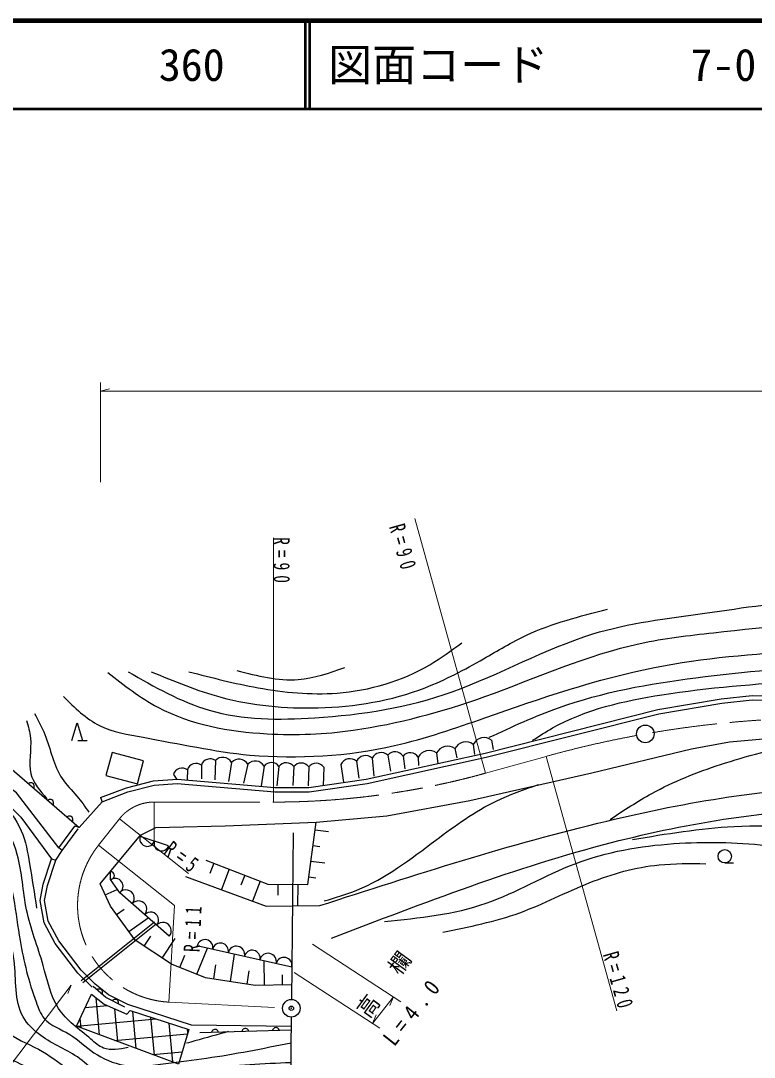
# Model space of a CAD drawing. Units: millimetres, scale not verified. Extents: x 40000 to 680000, y 20000 to 380000.
# Drawn here: x 85463 to 168769, y 262318 to 380000 of the extents above; entities that cross this region are included whole.
import ezdxf
from ezdxf.enums import TextEntityAlignment as Align

# ---------------------------------------------------------------- set-up
doc = ezdxf.new("R2010")
doc.units = ezdxf.units.MM
doc.header["$LTSCALE"] = 1000
doc.header["$PDMODE"] = 32
doc.header["$PDSIZE"] = 500
doc.linetypes.add('CHAIN', pattern=[18.5, 12, -1.5, 3.5, -1.5])
for name, color, linetype, lineweight in [('M-BGD', 7, 'Continuous', 25), ('M-BMK', 2, 'CHAIN', 13), ('M-BMK-SRVR', 3, 'Continuous', 25), ('M-STR-HTXT', 7, 'Continuous', 13), ('M-TTL', 2, 'Continuous', 140), ('M-TTL-LINE', 7, 'Continuous', 50), ('M-TTL-TXT', 7, 'Continuous', 13)]:
    doc.layers.add(name, color=color, linetype=linetype, lineweight=lineweight)
doc.layers.add('M-OTRS', color=6, linetype='Continuous')
doc.styles.add('ＭＳ ゴシック', font='')
doc.styles.get('ＭＳ ゴシック').set_extended_font_data('MS Gothic')

msp = doc.modelspace()

# ---------------------------------------------------------------- hatches: boundary and pattern name
at = {"layer": 'M-BGD'}
h = msp.add_hatch(dxfattribs=at)
h.set_pattern_fill('USER', color=256, style=0, pattern_type=2)
h.set_pattern_definition([(275.194, (98279, 266444), (1991.8, 181.07), []), (5.194, (98279, 266444), (-181.07, 1991.8), [])])
h.paths.add_polyline_path([(93513, 269490), (94946, 268344), (97525, 267198), (97883, 267628), (104545, 265479), (103399, 261539), (91794, 265837)])

# ---------------------------------------------------------------- linework, layer by layer
for p, q in [((91956, 298300), (92996, 298300)), ((136854, 297841), (136993, 296696)), ((138938, 298328), (139126, 297261)), ((127151, 296633), (127453, 294813)), ((132687, 296868), (132850, 295629)), ((134771, 297355), (134984, 296319)), ((83353, 295964), (92117, 288409)), ((105980, 295482), (106001, 293934)), ((107570, 296005), (107507, 293809)), ((109411, 295796), (109076, 293620)), ((111252, 295587), (110771, 293432)), ((121817, 295566), (122118, 293558)), ((123595, 295922), (123876, 293997)), ((125373, 296277), (125570, 294248)), ((128877, 296507), (129085, 295064)), ((130603, 296382), (130654, 295441)), ((102800, 294436), (103177, 293872)), ((104390, 294959), (104369, 293872)), ((113093, 295378), (112779, 293118)), ((114787, 295346), (114536, 293118)), ((116482, 295315), (116356, 293181)), ((118177, 295284), (118114, 293118)), ((119871, 295252), (119808, 293118)), ((89780, 286109), (91603, 288540)), ((90180, 285809), (92003, 288240)), ((102262, 286337), (99024, 287373)), ((118909, 288139), (120427, 287932)), ((118667, 286365), (119442, 286259)), ((107380, 284341), (106930, 283172)), ((109140, 283663), (108249, 281349)), ((118425, 284590), (120007, 284374)), ((165420, 284376), (166420, 284376)), ((95644, 282490), (95644, 283410)), ((96710, 280989), (95644, 282490)), ((110900, 282986), (110459, 281840)), ((118183, 282816), (118990, 282706)), ((95063, 280747), (96433, 281379)), ((112660, 282308), (111787, 280040)), ((114671, 281959), (114660, 280718)), ((116932, 281939), (116910, 279508)), ((102326, 276050), (96710, 280989)), ((96346, 278520), (97216, 279150)), ((97751, 276583), (99926, 278160)), ((92339, 271050), (100641, 277691)), ((92527, 270815), (100829, 277457)), ((99481, 274937), (100235, 276081)), ((101539, 273581), (103013, 275818)), ((116239, 272564), (105473, 274985)), ((105473, 271741), (106664, 274718)), ((103536, 272516), (104087, 273892)), ((109274, 270918), (109752, 274023)), ((113135, 270494), (113103, 273270)), ((107386, 271209), (107634, 272826)), ((111162, 270628), (111391, 272115)), ((115191, 270518), (115178, 271662)), ((116171, 265393), (105797, 265100))]:
    msp.add_line(p, q, dxfattribs=at)
for points in [[(94535, 291792), (97463, 292925), (100527, 293691), (103228, 293884), (114326, 292948), (118197, 292948), (124703, 293875), (138189, 296862), (157824, 301792), (165012, 303013), (168515, 303392), (174714, 303345)], [(94715, 291326), (97614, 292448), (100606, 293196), (103225, 293383), (114305, 292448), (118233, 292448), (124792, 293383), (138304, 296375), (157927, 301302), (165081, 302518), (168541, 302892), (174698, 302845)], [(91276, 298300), (91876, 300300), (92476, 298300)], [(94482, 282006), (99082, 287525), (100825, 288397), (102374, 288445), (108669, 288590), (119030, 289026), (127046, 289724), (136469, 291479), (150328, 294626), (161646, 297350), (165943, 298137), (170664, 298560)], [(81236, 293869), (85460, 289579), (88957, 284842), (89432, 284686), (90180, 285809), (89780, 286109), (84990, 292327), (81638, 294808)], [(86943, 292870), (86981, 292963), (86997, 293055), (86989, 293168), (86959, 293257), (86908, 293344), (86811, 293427), (86717, 293466), (86625, 293482), (86512, 293473), (86424, 293444), (86337, 293392)], [(89134, 290981), (89172, 291075), (89188, 291167), (89180, 291280), (89150, 291368), (89098, 291455), (89001, 291539), (88908, 291577), (88816, 291593), (88703, 291585), (88615, 291555), (88528, 291503)], [(94535, 291792), (94715, 291326), (92117, 288409), (91603, 288540)], [(91324, 289092), (91363, 289186), (91379, 289278), (91370, 289391), (91341, 289479), (91289, 289566), (91192, 289650), (91099, 289688), (91007, 289704), (90894, 289696), (90805, 289667), (90718, 289615)], [(106500, 284680), (113540, 281969), (118062, 281929), (119030, 289026)], [(93569, 270274), (91954, 271872), (89385, 275251), (88113, 277599), (87661, 280107), (88012, 281959), (88957, 284842)], [(93920, 270629), (92331, 272203), (89806, 275523), (88590, 277767), (88170, 280104), (88497, 281834), (89432, 284686)], [(104168, 282859), (113352, 279461), (119438, 279542)], [(116220, 270530), (112106, 270482), (106441, 271354), (102568, 272903), (98453, 275615), (95644, 279488), (94482, 282006)], [(97287, 268011), (95136, 269086), (93687, 270349)], [(116175, 265813), (104861, 265954), (97614, 268292), (95417, 269414), (93920, 270629)], [(94713, 269455), (94752, 269548), (94768, 269640), (94760, 269753), (94732, 269842), (94680, 269929), (94584, 270013), (94490, 270052), (94398, 270068), (94286, 270061), (94197, 270032), (94110, 269980)], [(96569, 268370), (96583, 268470), (96576, 268563), (96541, 268670), (96490, 268749), (96419, 268821), (96304, 268878), (96204, 268892), (96111, 268885), (96004, 268849), (95925, 268799), (95854, 268728)], [(107925, 265160), (107891, 265256), (107840, 265334), (107758, 265412), (107677, 265458), (107580, 265487), (107452, 265483), (107357, 265449), (107278, 265398), (107201, 265316), (107155, 265235), (107126, 265138)], [(111383, 265258), (111349, 265353), (111298, 265432), (111216, 265509), (111135, 265555), (111038, 265584), (110910, 265581), (110815, 265546), (110736, 265496), (110659, 265414), (110613, 265332), (110584, 265235)], [(114841, 265355), (114807, 265451), (114756, 265529), (114674, 265607), (114593, 265653), (114496, 265682), (114368, 265678), (114273, 265644), (114194, 265593), (114117, 265511), (114071, 265430), (114042, 265333)]]:
    msp.add_lwpolyline(points, dxfattribs=at)
for points in [[(95143, 294311), (98721, 293369), (99409, 295986), (95832, 296927)], [(93513, 269490), (94946, 268344), (97525, 267198), (97883, 267628), (104545, 265479), (103399, 261539), (91794, 265837)]]:
    msp.add_lwpolyline(points, close=True, dxfattribs=at)
msp.add_circle((165420, 285136), 760, dxfattribs=at)
for centre, radius, start, end in [((136016, 296727), 1395, 53.04172, 153.2361), ((138100, 297213), 1395, 53.04172, 153.2361), ((124617, 295433), 1133, 48.17983, 154.44003), ((126396, 295788), 1133, 48.17983, 154.44003), ((127967, 295923), 1082, 32.71025, 138.97046), ((129693, 295797), 1082, 32.71025, 138.97046), ((131848, 295754), 1395, 53.04172, 153.2361), ((133932, 296240), 1395, 53.04172, 153.2361), ((105381, 294625), 1046, 55.07838, 161.33858), ((106971, 295148), 1046, 55.07838, 161.33858), ((108412, 295210), 1158, 30.38683, 136.64703), ((110253, 295001), 1158, 30.38683, 136.64703), ((112094, 294792), 1158, 30.38683, 136.64703), ((113928, 294727), 1059, 35.80899, 142.06919), ((115623, 294695), 1059, 35.80899, 142.06919), ((117317, 294664), 1059, 35.80899, 142.06919), ((119012, 294632), 1059, 35.80899, 142.06919), ((122839, 295077), 1133, 48.17983, 154.44003), ((103791, 294102), 1046, 55.07838, 161.33858), ((99833, 287114), 850, 162.25533, 342.25533), ((101452, 286596), 850, 162.25533, 342.25533), ((95644, 282940), 450, 270, 90), ((96189, 281723), 900, 305.36246, 125.36246), ((97407, 280376), 950, 318.6745, 138.6745), ((98834, 279121), 950, 318.6745, 138.6745), ((100223, 277899), 900, 318.6745, 138.6745), ((101613, 276678), 950, 318.6745, 138.6745), ((106385, 274780), 900, 347.32652, 167.32652), ((108141, 274385), 900, 347.32652, 167.32652), ((109946, 273979), 950, 347.32652, 167.32652), ((111751, 273573), 900, 347.32652, 167.32652), ((113556, 273168), 950, 347.32652, 167.32652), ((115361, 272762), 900, 347.32652, 167.32652)]:
    msp.add_arc(centre, radius, start, end, dxfattribs=at)
for points, knots in [([(95337, 306017), (97174, 304580), (99010, 303143), (101036, 302061), (104764, 300071), (109135, 299286), (113439, 299044), (116742, 298859), (120006, 298993), (123227, 299447), (128344, 300193), (133317, 301539), (138181, 303268), (144061, 305406), (149768, 307988), (155813, 309302), (158537, 309902), (161333, 310217), (164127, 310509), (170533, 311237), (176934, 311908), (183372, 311849), (188801, 311808), (194226, 311341), (199663, 311581), (205389, 311802), (211142, 312784), (216494, 314732), (223135, 317065), (229193, 320826), (235467, 324185), (239690, 326434), (244011, 328432), (248545, 329860), (252028, 330957), (255638, 331718), (259271, 332072), (262809, 332418), (266370, 332379), (269931, 332341)], [0, 0, 0, 0, 1, 1, 1, 2, 2, 2, 3, 3, 3, 4, 4, 4, 5, 5, 5, 6, 6, 6, 7, 7, 7, 8, 8, 8, 9, 9, 9, 10, 10, 10, 11, 11, 11, 12, 12, 12, 13, 13, 13, 13]), ([(90315, 303268), (91594, 302009), (92873, 300751), (94404, 299983), (95905, 299231), (97648, 298949), (99366, 298642), (103475, 297906), (107436, 297021), (111500, 296631), (116994, 296205), (122584, 296469), (127925, 297703), (131414, 298501), (134797, 299677), (138187, 300854), (144530, 303097), (150884, 305268), (157428, 306553), (162990, 307686), (168701, 308107), (174394, 308497), (180735, 309021), (187023, 309638), (193434, 309704), (199770, 309755), (206194, 309355), (212276, 310777), (215995, 311617), (219598, 313114), (223003, 314933), (227581, 317332), (231805, 320268), (236349, 322710), (242429, 326033), (249103, 328340), (255925, 329458), (259760, 330086), (263642, 330339), (267523, 330463), (270251, 330551), (272979, 330574), (275706, 330598)], [0, 0, 0, 0, 1, 1, 1, 2, 2, 2, 3, 3, 3, 4, 4, 4, 5, 5, 5, 6, 6, 6, 7, 7, 7, 8, 8, 8, 9, 9, 9, 10, 10, 10, 11, 11, 11, 12, 12, 12, 13, 13, 13, 14, 14, 14, 14]), ([(138679, 298642), (141265, 299840), (143851, 301038), (146523, 301994), (151532, 303787), (156841, 304732), (162147, 305413), (167645, 306119), (173138, 306543), (178640, 307022), (184139, 307501), (189620, 308163), (195132, 308162), (198984, 308194), (202827, 307977), (206734, 308028), (211356, 308081), (216073, 308494), (220277, 310173), (223640, 311484), (226690, 313588), (229730, 315671), (233970, 318546), (238200, 321270), (242740, 323558), (245542, 325002), (248479, 326230), (251523, 326977), (255114, 327848), (258860, 328003), (262585, 328251), (266299, 328436), (269947, 328637), (273718, 328720), (276746, 328794), (279859, 328869), (282567, 327849), (285270, 326830), (287570, 324719), (290143, 323223), (292013, 322135), (294028, 321372), (296043, 320608)], [0, 0, 0, 0, 1, 1, 1, 2, 2, 2, 3, 3, 3, 4, 4, 4, 5, 5, 5, 6, 6, 6, 7, 7, 7, 8, 8, 8, 9, 9, 9, 10, 10, 10, 11, 11, 11, 12, 12, 12, 13, 13, 13, 14, 14, 14, 14]), ([(143594, 298307), (144345, 298792), (145097, 299278), (145873, 299715), (149628, 301827), (153964, 302794), (158276, 303469), (163612, 304304), (168910, 304691), (174232, 305078), (178828, 305359), (183397, 305730), (187980, 305883), (192009, 306059), (196019, 306205), (200114, 305950), (206201, 305587), (212418, 304410), (218216, 305816), (221329, 306537), (224341, 307970), (226998, 309838), (230819, 312453), (233925, 315897), (237595, 318755), (241171, 321586), (245295, 323775), (249662, 324856), (252548, 325573), (255568, 325731), (258579, 325995), (263022, 326316), (267362, 326751), (271857, 326709), (275040, 326663), (278292, 326437), (281109, 325167), (282708, 324445), (284168, 323390), (285668, 322418), (289331, 320037), (293226, 318174), (297132, 316318), (301346, 314258), (305619, 312328), (309874, 310351), (315581, 307828), (321289, 305439), (327037, 302732), (328635, 301978), (330235, 301198), (331935, 300922), (333005, 300747), (334115, 300773), (335220, 300787), (338330, 300827), (341401, 300774), (344472, 300720)], [0, 0, 0, 0, 1, 1, 1, 2, 2, 2, 3, 3, 3, 4, 4, 4, 5, 5, 5, 6, 6, 6, 7, 7, 7, 8, 8, 8, 9, 9, 9, 10, 10, 10, 11, 11, 11, 12, 12, 12, 13, 13, 13, 14, 14, 14, 15, 15, 15, 16, 16, 16, 17, 17, 17, 18, 18, 18, 19, 19, 19, 19]), ([(97667, 306084), (100652, 304373), (103636, 302663), (106852, 301726), (110657, 300617), (114786, 300592), (118852, 300854), (124226, 301201), (129491, 302048), (134477, 303804), (139909, 305783), (144969, 308690), (150433, 310374), (154536, 311646), (158867, 312151), (163171, 312721), (167575, 313370), (171966, 314082), (176382, 314129), (181065, 314178), (185776, 313479), (190461, 313592), (193305, 313661), (196141, 314029), (198976, 314397)], [0, 0, 0, 0, 1, 1, 1, 2, 2, 2, 3, 3, 3, 4, 4, 4, 5, 5, 5, 6, 6, 6, 7, 7, 7, 8, 8, 8, 8]), ([(100280, 306084), (102884, 305006), (105488, 303928), (108191, 303201), (111763, 302240), (115508, 301892), (119253, 301994), (123408, 302108), (127563, 302776), (131387, 304274), (133692, 305171), (135877, 306327), (138025, 307559), (139643, 308487), (141241, 309457), (142919, 310240), (145820, 311595), (148962, 312393), (152103, 313190)], [0, 0, 0, 0, 1, 1, 1, 2, 2, 2, 3, 3, 3, 4, 4, 4, 5, 5, 5, 6, 6, 6, 6]), ([(119438, 279542), (130205, 283020), (140972, 286498), (152038, 289140), (161185, 291324), (170537, 292937), (179859, 293020), (186960, 293083), (194044, 292258), (201141, 290803), (205993, 289835), (210820, 288630), (215693, 288808), (219517, 288920), (223376, 289895), (226888, 291468), (232655, 293865), (237595, 297484), (242517, 301887), (247101, 306026), (251634, 310674), (257259, 311420), (259581, 311747), (262104, 311382), (264496, 310754), (270329, 309252), (275396, 306120), (280568, 303217), (289097, 298266), (297802, 294253), (306505, 290027), (310664, 287982), (314861, 286020), (318951, 283820), (322260, 282039), (325499, 280103), (328927, 278610), (332491, 277058), (336260, 275985), (340029, 274912)], [0, 0, 0, 0, 1, 1, 1, 2, 2, 2, 3, 3, 3, 4, 4, 4, 5, 5, 5, 6, 6, 6, 7, 7, 7, 8, 8, 8, 9, 9, 9, 10, 10, 10, 11, 11, 11, 12, 12, 12, 13, 13, 13, 13]), ([(104567, 306084), (107166, 305418), (109766, 304752), (112411, 304274), (115368, 303739), (118382, 303440), (121394, 303670), (125076, 303952), (128755, 305026), (131920, 306888), (133183, 307631), (134363, 308500), (135544, 309369)], [0, 0, 0, 0, 1, 1, 1, 2, 2, 2, 3, 3, 3, 4, 4, 4, 4]), ([(120773, 275839), (131229, 279864), (141684, 283888), (152565, 286696), (161505, 289004), (170732, 290490), (179903, 290520), (186898, 290543), (193860, 289719), (200842, 288321), (205834, 287344), (210800, 286142), (215814, 286311), (219939, 286420), (224103, 287470), (227886, 289176), (233783, 291617), (238877, 295205), (243889, 299797), (248238, 303819), (252497, 308448), (257856, 308992), (259781, 309201), (261858, 308864), (263841, 308342), (269523, 306872), (274443, 303808), (279470, 300971), (287977, 296007), (296685, 292014), (305381, 287794), (309535, 285751), (313727, 283788), (317815, 281593), (321177, 279787), (324468, 277825), (327950, 276309), (331575, 274730), (335407, 273635), (339239, 272541)], [0, 0, 0, 0, 1, 1, 1, 2, 2, 2, 3, 3, 3, 4, 4, 4, 5, 5, 5, 6, 6, 6, 7, 7, 7, 8, 8, 8, 9, 9, 9, 10, 10, 10, 11, 11, 11, 12, 12, 12, 13, 13, 13, 13]), ([(109997, 306218), (112335, 305626), (114672, 305034), (116969, 305212), (118751, 305350), (120508, 305952), (122266, 306553)], [0, 0, 0, 0, 1, 1, 1, 2, 2, 2, 2]), ([(87028, 301365), (87451, 300579), (87875, 299793), (88208, 298958), (88875, 297289), (89179, 295428), (90160, 293964), (90638, 293252), (91276, 292634), (91840, 291967), (92331, 291386), (92767, 290768), (93202, 290150)], [0, 0, 0, 0, 1, 1, 1, 2, 2, 2, 3, 3, 3, 4, 4, 4, 4]), ([(86120, 300547), (86316, 299890), (86512, 299233), (86574, 298550), (86696, 297203), (86299, 295757), (86619, 294509), (86888, 293463), (87662, 292556), (88435, 291649)], [0, 0, 0, 0, 1, 1, 1, 2, 2, 2, 3, 3, 3, 3]), ([(152388, 289323), (153950, 290350), (155513, 291376), (157148, 292273), (159614, 293625), (162245, 294683), (164925, 295558), (167924, 296538), (170983, 297288), (174043, 298039)], [0, 0, 0, 0, 1, 1, 1, 2, 2, 2, 3, 3, 3, 3]), ([(97661, 263432), (96667, 263231), (95672, 263029), (94846, 263365), (94338, 263572), (93894, 263981), (93438, 264371), (92100, 265515), (90659, 266498), (89750, 267857), (88839, 269290), (88476, 271054), (88007, 272751), (87393, 274897), (86572, 276913), (86130, 279053), (85700, 281134), (85628, 283332), (85057, 285355), (84241, 288253), (82403, 290793), (80566, 293333)], [0, 0, 0, 0, 1, 1, 1, 2, 2, 2, 3, 3, 3, 4, 4, 4, 5, 5, 5, 6, 6, 6, 7, 7, 7, 7]), ([(119940, 280071), (121187, 280434), (122435, 280796), (123627, 281278), (126895, 282600), (129742, 284824), (132611, 286977), (134806, 288625), (137014, 290232), (139449, 291402), (140997, 292145), (142636, 292712), (144276, 293279)], [0, 0, 0, 0, 1, 1, 1, 2, 2, 2, 3, 3, 3, 4, 4, 4, 4]), ([(79426, 291992), (80966, 289746), (82506, 287499), (83448, 285020), (84578, 282047), (84847, 278740), (85393, 275567), (85800, 273199), (86361, 270905), (87203, 268594), (87440, 267915), (87704, 267233), (88141, 266717), (88855, 265888), (90038, 265514), (91024, 264907), (92026, 264303), (92825, 263481), (93773, 262829), (94813, 262150), (95985, 261630), (97192, 261421), (98743, 261147), (100360, 261405), (101952, 261622), (103511, 261835), (105045, 262008), (106578, 262225), (109776, 262679), (112967, 263323), (116157, 263967)], [0, 0, 0, 0, 1, 1, 1, 2, 2, 2, 3, 3, 3, 4, 4, 4, 5, 5, 5, 6, 6, 6, 7, 7, 7, 8, 8, 8, 9, 9, 9, 10, 10, 10, 10]), ([(83046, 291657), (83998, 290508), (84949, 289359), (85527, 288037), (86036, 286870), (86255, 285569), (86465, 284282), (86743, 282589), (87006, 280922), (87270, 279254)], [0, 0, 0, 0, 1, 1, 1, 2, 2, 2, 3, 3, 3, 3]), ([(116135, 261693), (113017, 261574), (109900, 261455), (106913, 260952), (104803, 260596), (102758, 260049), (100544, 259477), (99107, 259105), (97599, 258723), (96320, 259075), (94777, 259518), (93601, 261105), (92164, 262158), (90755, 263211), (89133, 263757), (87739, 264773), (86940, 265372), (86199, 266089), (85728, 266918), (84692, 268729), (84979, 271102), (84722, 273287), (84399, 275885), (83240, 278160), (82443, 280595), (81787, 282598), (81375, 284707), (80431, 286562), (79866, 287673), (79110, 288693), (78353, 289713)], [0, 0, 0, 0, 1, 1, 1, 2, 2, 2, 3, 3, 3, 4, 4, 4, 5, 5, 5, 6, 6, 6, 7, 7, 7, 8, 8, 8, 9, 9, 9, 10, 10, 10, 10]), ([(154936, 287044), (158768, 287683), (162600, 288323), (166467, 288519), (171231, 288760), (176049, 288328), (180751, 287446), (186800, 286311), (192659, 284432), (198517, 282552)], [0, 0, 0, 0, 1, 1, 1, 2, 2, 2, 3, 3, 3, 3]), ([(126778, 277725), (130714, 278129), (134650, 278532), (138309, 279803), (141768, 281004), (144981, 282980), (148433, 284295), (151994, 285652), (155810, 286304), (159629, 286575), (163125, 286822), (166623, 286748), (170087, 286373), (172376, 286126), (174651, 285747), (176925, 285368)], [0, 0, 0, 0, 1, 1, 1, 2, 2, 2, 3, 3, 3, 4, 4, 4, 5, 5, 5, 5]), ([(77817, 285623), (78944, 283700), (80072, 281777), (80968, 279790), (82188, 277087), (82979, 274267), (83046, 271008), (83088, 268951), (82842, 266718), (83918, 265376), (84699, 264401), (86196, 263903), (87471, 263231), (88723, 262559), (89771, 261721), (90890, 260952), (92006, 260255), (93154, 259644), (94242, 258806), (95283, 257990), (96270, 256950), (97393, 256661), (98914, 256275), (100684, 257255), (102421, 257801), (104892, 258577), (107299, 258474), (109729, 258404), (111842, 258343), (113972, 258307), (116102, 258271)], [0, 0, 0, 0, 1, 1, 1, 2, 2, 2, 3, 3, 3, 4, 4, 4, 5, 5, 5, 6, 6, 6, 7, 7, 7, 8, 8, 8, 9, 9, 9, 10, 10, 10, 10]), ([(133415, 276518), (136370, 277117), (139326, 277715), (142131, 278731), (144838, 279711), (147405, 281079), (150109, 282150), (152631, 283149), (155272, 283889), (157953, 284161), (159707, 284339), (161478, 284317), (163249, 284295)], [0, 0, 0, 0, 1, 1, 1, 2, 2, 2, 3, 3, 3, 4, 4, 4, 4]), ([(77415, 281869), (78438, 279882), (79462, 277895), (80029, 275835), (80609, 273728), (80712, 271544), (80566, 269131), (80460, 267393), (80227, 265535), (80968, 264304), (81811, 262893), (83977, 262324), (85728, 261421), (87654, 260466), (89108, 259213), (90689, 257801), (92715, 256093), (94790, 254013), (97125, 253845), (98761, 253710), (100529, 254499), (102287, 255052), (104419, 255735), (106535, 256143), (108656, 255924), (109817, 255804), (110980, 255496), (112142, 255454), (113456, 255407), (114768, 255700), (116081, 255992)], [0, 0, 0, 0, 1, 1, 1, 2, 2, 2, 3, 3, 3, 4, 4, 4, 5, 5, 5, 6, 6, 6, 7, 7, 7, 8, 8, 8, 9, 9, 9, 10, 10, 10, 10]), ([(109058, 265242), (107784, 264887), (106510, 264532), (105237, 264170), (104924, 264081), (104611, 263991), (104298, 263902)], [0, 0, 0, 0, 1, 1, 1, 2, 2, 2, 2])]:
    msp.add_open_spline(points, degree=3, knots=knots, dxfattribs=at)
at = {"layer": 'M-BMK'}
for p, q in [((138244, 294569), (145143, 296484)), ((100600, 291290), (114173, 291290)), ((94301, 286394), (96683, 289397)), ((102290, 268577), (115196, 267931))]:
    msp.add_line(p, q, dxfattribs=at)
for centre, radius, start, end in [((177237, 180855), 120000, 78.41779, 99.59988), ((177237, 180855), 120000, 100.4968, 105.51288), ((114173, 381290), 90000, 270, 285.51288), ((100600, 286290), 5000, 90, 141.58194), ((102920, 279559), 11000, 141.58194, 266.71614)]:
    msp.add_arc(centre, radius, start, end, dxfattribs=at)
at = {"layer": 'M-BMK-SRVR'}
for p, q in [((116385, 287790), (116204, 268881)), ((116185, 266881), (116011, 248691))]:
    msp.add_line(p, q, dxfattribs=at)
for centre in [(156399, 299032), (116194, 267881)]:
    msp.add_circle(centre, 1000, dxfattribs=at)
at = {"layer": 'M-OTRS'}
msp.add_point((116194, 267881), dxfattribs=at)
at = {"layer": 'M-STR-HTXT'}
for p, q in [((94535, 327617), (94535, 338929)), ((94535, 337929), (95535, 338209)), ((94535, 337929), (342930, 337929)), ((130220, 323476), (138244, 294569)), ((114173, 291290), (114173, 321290)), ((145143, 296484), (153166, 267577)), ((100600, 286290), (100600, 291290)), ((96683, 289397), (104518, 283183)), ((128640, 268624), (118614, 275141)), ((116535, 271941), (126258, 265621)), ((91178, 270504), (90795, 269539)), ((125420, 266166), (127801, 269169)), ((127801, 269169), (127399, 268211)), ((125420, 266166), (125822, 267123))]:
    msp.add_line(p, q, dxfattribs=at)
for points in [[(94301, 286394), (102920, 279559), (102290, 268577)], [(91178, 270504), (78309, 253589), (60639, 253589)]]:
    msp.add_lwpolyline(points, dxfattribs=at)
at = {"layer": 'M-TTL'}
msp.add_line((680000, 380000), (40000, 380000), dxfattribs=at)
at = {"layer": 'M-TTL-LINE'}
for p, q in [((117750, 380000), (117750, 370000)), ((118250, 380000), (118250, 370000)), ((40000, 370000), (680000, 370000))]:
    msp.add_line(p, q, dxfattribs=at)

# ---------------------------------------------------------------- texts
at = {"layer": 'M-STR-HTXT', "char_height": 1833, "attachment_point": 7, "style": 'ＭＳ ゴシック'}
for s, insert, rotation in [('\\T1.65;\\W0.7;R=90', (127253, 322561), 285.6), ('\\T1.65;\\W0.7;R=90', (114145, 321355), 270.5), ('\\T1.73;\\W0.7;R=5', (101600, 285488), 323.8), ('\\T1.65;\\W0.7;R=11', (105781, 274229), 87.5), ('\\T1.27;\\W0.95;高\u3000欄', (125134, 266527), 53.9), ('\\T1.61;\\W0.7;R=120', (151516, 273988), 285.9), ('\\T1.65;\\W0.9;L=4.0', (127902, 263429), 51.6)]:
    msp.add_mtext(s, dxfattribs=dict(at, insert=insert, rotation=rotation))
at = {"layer": 'M-TTL-TXT', "style": 'ＭＳ ゴシック'}
for s, p in [('360', (101142, 375000)), ('図面コード', (120380, 375000)), ('7-0', (161521, 375000))]:
    msp.add_text(s, height=3666, dxfattribs=at).set_placement(p, align=Align.MIDDLE_LEFT)

doc.saveas('drawing.dxf')
